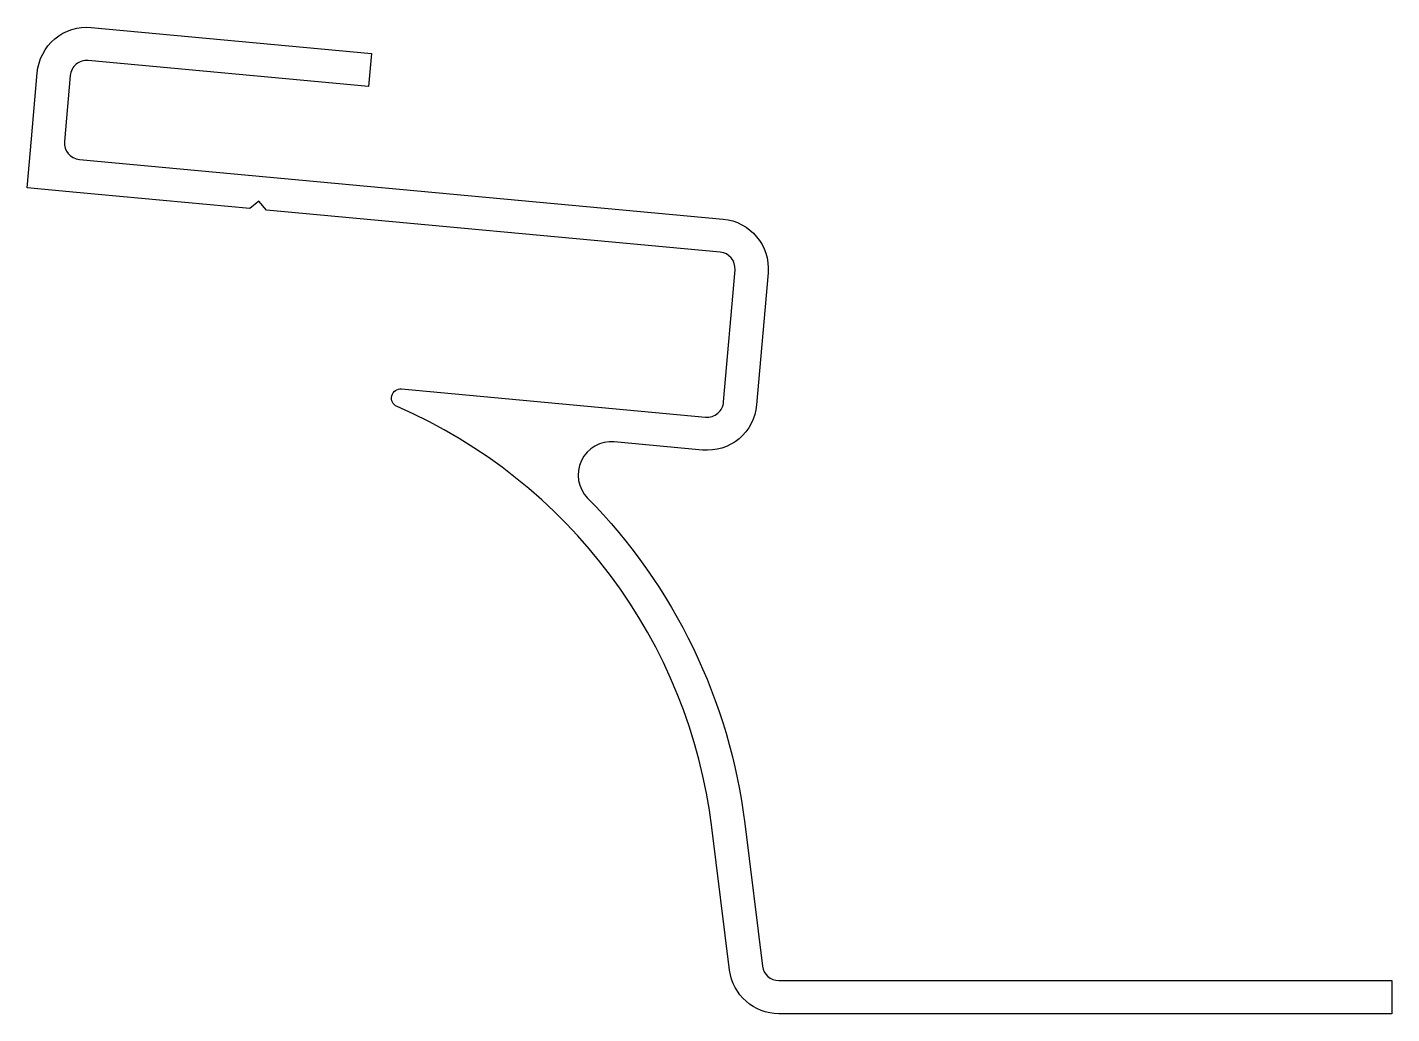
# Model space of a CAD drawing. Extents: x 225 to 307.4, y 225.6 to 285.1.
import ezdxf

# ---------------------------------------------------------------- set-up
doc = ezdxf.new("R2010")
doc.units = 0
doc.header["$LTSCALE"] = 15
doc.layers.add('LAYER1', color=7, linetype='CONTINUOUS')

msp = doc.modelspace()

# ---------------------------------------------------------------- linework, layer by layer
at = {"layer": 'LAYER1'}
msp.add_lwpolyline([(269.734, 270.299), (269.046, 262.329, -0.416029), (265.78, 259.6), (260.453, 260.093, 0.698819), (258.842, 256.7, -0.164818), (268.332, 237.049), (269.398, 228.447, 0.378565), (270.39, 227.57), (307.39, 227.57), (307.39, 225.57), (270.39, 225.57, -0.378565), (267.413, 228.201), (266.347, 236.803, 0.26545), (247.337, 262.222, -0.852683), (247.611, 263.29), (265.965, 261.591, 0.416029), (267.053, 262.501), (267.741, 270.471, 0.412401), (266.837, 271.553), (239.447, 274.089), (238.996, 274.633), (238.452, 274.181), (227.978, 275.151), (225.009, 275.425), (225.265, 278.396), (225.609, 282.381, -0.416029), (228.875, 285.11), (245.784, 283.545), (245.612, 281.552), (228.69, 283.119, 0.416029), (227.602, 282.209), (227.258, 278.224, 0.412401), (228.162, 277.142), (267.021, 273.545, -0.412401)], format="xyb", close=True, dxfattribs=at)

doc.saveas('drawing.dxf')
